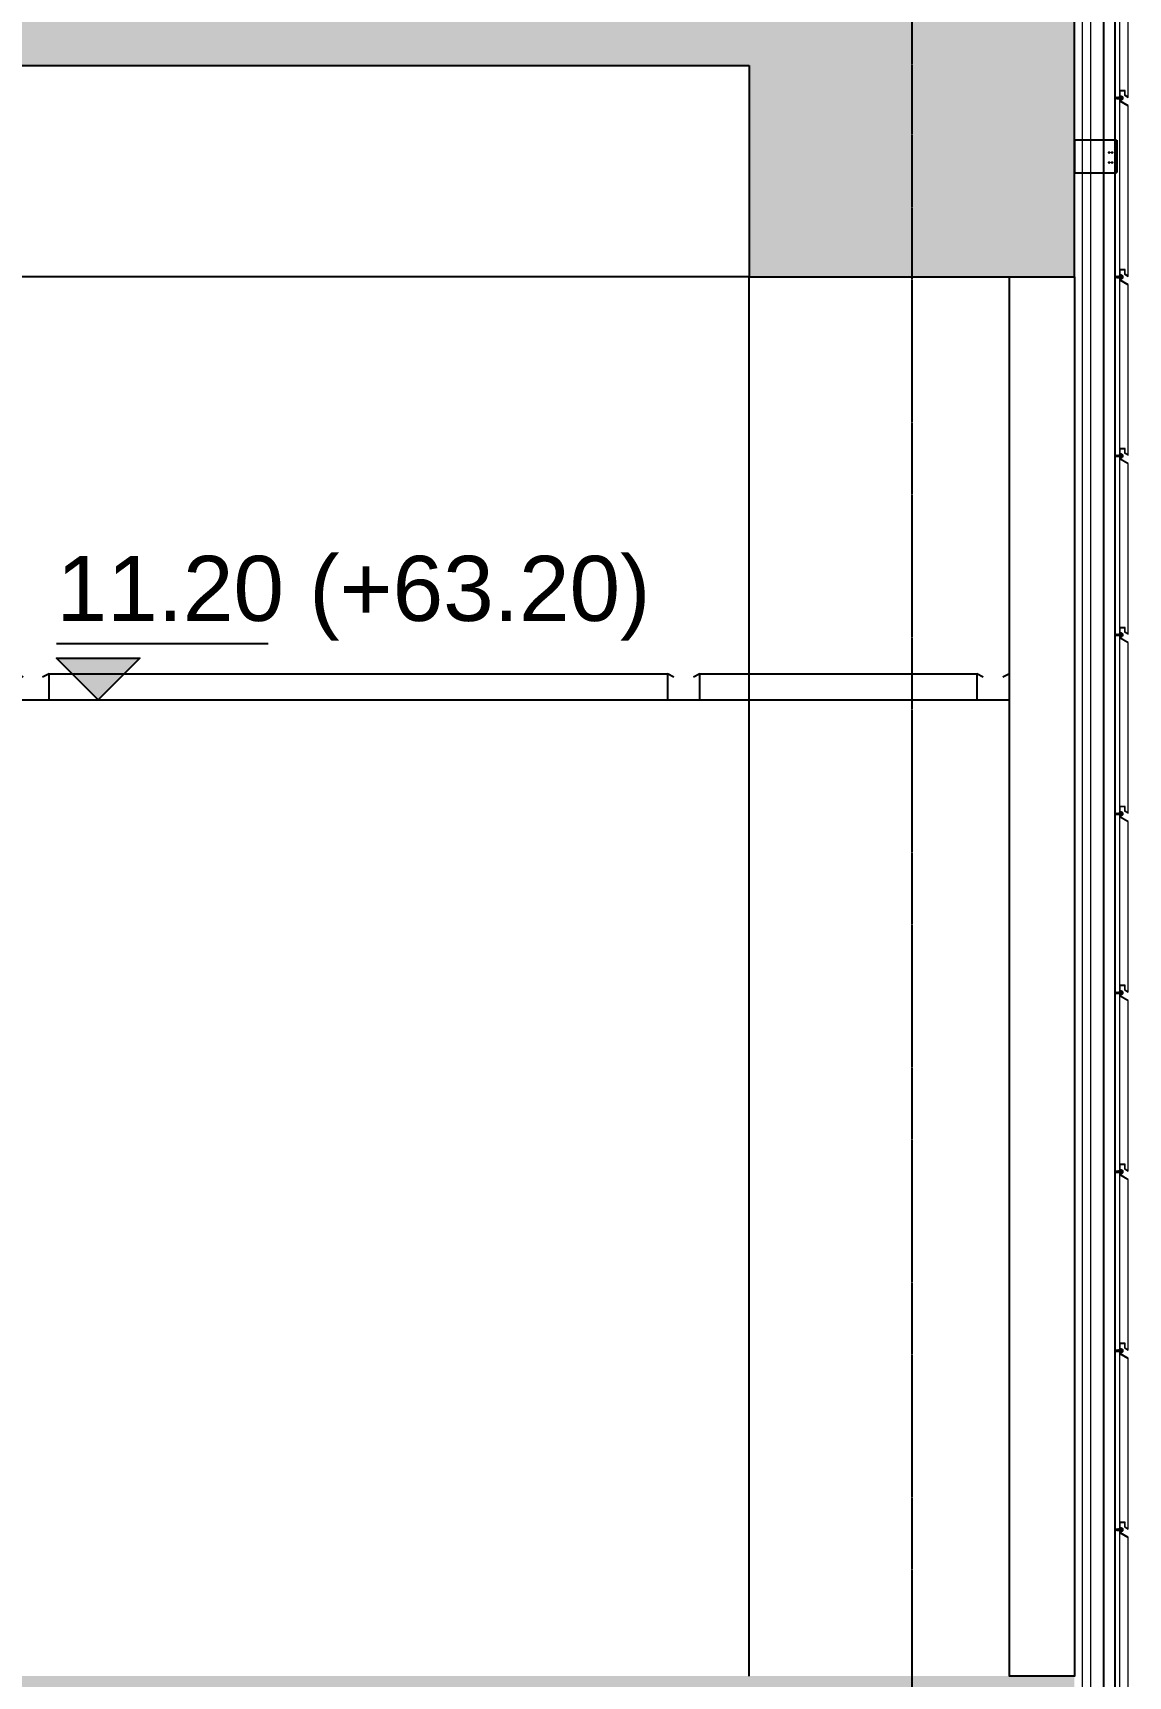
# Model space of a CAD drawing. Header units: centimetres. Extents: x -678439 to 71514, y -426864 to 8594.
# Drawn here: x 68126 to 68462, y 6030 to 6535 of the extents above; entities that cross this region are included whole.
import ezdxf

# ---------------------------------------------------------------- set-up
doc = ezdxf.new("R2010")
doc.units = ezdxf.units.CM
doc.header["$LTSCALE"] = 0.01
doc.header["$MEASUREMENT"] = 0
doc.linetypes.add('$0$CENTER', pattern=[50.8, 31.75, -6.35, 6.35, -6.35])
doc.linetypes.add('HIDDEN2', pattern=[0.1875, 0.125, -0.0625])
doc.layers.get('0').update_dxf_attribs({"lineweight": 0})
for name, color, linetype in [('$0$V-0_Axis', 8, '$0$CENTER'), ('AR-02', 152, 'Continuous'), ('GOR2', 152, 'Continuous'), ('IZ1', 9, 'HIDDEN2'), ('METAL', 122, 'Continuous'), ('V-0_Elevation_015', 103, 'Continuous'), ('V-0_Hatch_Concrete', 252, 'Continuous'), ('V-0_Notation_Level_500', 2, 'Continuous'), ('V-2_Column', 160, 'Continuous'), ('V-2_Wall', 4, 'Continuous')]:
    doc.layers.add(name, color=color, linetype=linetype)
for name, color, linetype, lineweight in [('AG-Insulation_Heat_Rockwool', 95, 'BATTING', 13), ('LIBERTA200', 213, 'Continuous', 18), ('Y-GORUNUS COK INCE', 9, 'Continuous', 5)]:
    doc.layers.add(name, color=color, linetype=linetype, lineweight=lineweight)
doc.styles.add('VIVA_100', font='arial.ttf', dxfattribs={"height": 20})
doc.linetypes.add('BATTING', pattern='A,0.0001,-0.1,[134,ltypeshp.shx,S=0.1,R=0,X=-0.1,Y=0],-0.2,[134,ltypeshp.shx,S=0.1,R=180,X=0.1,Y=0],-0.1', length=0.4001)

# ---------------------------------------------------------------- blocks, each defined once
blk = doc.blocks.new('*U289')
blk.add_hatch(color=256).paths.add_polyline_path([(12.79, 12.79), (-12.79, 12.79), (0, 0)])
for p, q in [((-12.79, 17.36), (52.21, 17.36)), ((0, 0), (50.38, 0))]:
    blk.add_line(p, q)
blk.add_lwpolyline([(0, 0), (-12.79, 12.79), (12.79, 12.79)], close=True)
at = {"style": 'VIVA_100'}
blk.add_attdef('%%P0.00', (-12.79, 24.28), '', height=20, dxfattribs=at)
blk = doc.blocks.new('kot-a-a')
at = {"layer": 'V-0_Notation_Level_500', "transparency": 33554687}
blk.add_blockref('*U289', (12865.16, 6320), dxfattribs=at).add_auto_attribs({'%%P0.00': '11.20 (+63.20)'})
blk = doc.blocks.new('VIDA1')
for p, q in [((-7, 3), (-7, 4)), ((7, 4), (-7, 4)), ((-7, 0), (-7, 3)), ((7, 3), (-7, 3)), ((-2.4, 0), (-7, 0)), ((-5.6, 4), (-5.6, 4.5)), ((5.6, 4.5), (-5.6, 4.5)), ((-3.4, 7.5), (-4.6, 7.2)), ((-4.6, 4.5), (-4.6, 7.2)), ((3.4, 7.5), (-3.4, 7.5)), ((-2.3, 7.1), (-3.2, 7.5)), ((-2.4, -2.5), (-2.4, 3)), ((-2.3, 7.1), (-1.7, 7.5)), ((-2.3, 7.1), (-2.3, 4.5)), ((-1.8, -0.7), (-1.8, 2.7)), ((-1.1, -0.7), (-1.1, 2.7)), ((-0.4, -0.7), (-0.4, 2.7)), ((0.3, -0.7), (0.3, 2.7)), ((1, -0.7), (1, 2.7)), ((2.3, 7.1), (1.7, 7.5)), ((1.7, -0.7), (1.7, 2.7)), ((2.3, 7.1), (3.2, 7.5)), ((2.3, 7.1), (2.3, 4.5)), ((2.4, -1.6), (2.4, 3)), ((7, 0), (2.4, 0)), ((3.4, 7.5), (4.6, 7.2)), ((4.6, 4.5), (4.6, 7.2)), ((5.6, 4), (5.6, 4.5)), ((7, 3), (7, 4)), ((7, 0), (7, 3)), ((3.4, -1.5), (-3.4, -3.5)), ((2.4, -2.5), (-3.4, -3.5)), ((-3.4, -3.5), (-2.4, -2.5)), ((3.4, -3.5), (-3.4, -5.5)), ((2.4, -4.5), (-3.4, -5.5)), ((-3.4, -5.5), (-2.4, -4.5)), ((3.4, -5.5), (-3.4, -7.5)), ((2.4, -6.5), (-3.4, -7.5)), ((-3.4, -7.5), (-2.4, -6.5)), ((3.4, -7.5), (-3.4, -9.5)), ((2.4, -8.5), (-3.4, -9.5)), ((-3.4, -9.5), (-2.4, -8.5)), ((3.4, -9.5), (-3.4, -11.5)), ((2.4, -10.5), (-3.4, -11.5)), ((-3.4, -11.5), (-2.4, -10.5)), ((-2.4, -2.5), (3.4, -1.5)), ((-2.4, -4.5), (-2.4, -3.3)), ((-2.4, -4.5), (3.4, -3.5)), ((-2.4, -6.5), (-2.4, -5.3)), ((-2.4, -6.5), (3.4, -5.5)), ((-2.4, -8.5), (-2.4, -7.3)), ((-2.4, -8.5), (3.4, -7.5)), ((-2.4, -10.5), (-2.4, -9.3)), ((-2.4, -10.5), (3.4, -9.5)), ((-1.9, -14.9), (-1.9, -11.6)), ((0, -16), (-1.9, -14.9)), ((-1.4, -12.5), (0.3, -11.8)), ((0, -16), (-1.4, -12.5)), ((0, -16), (1.9, -14.9)), ((1.6, -15.1), (0.3, -11.8)), ((1.9, -14.9), (1.9, -10.5)), ((3.4, -1.5), (2.4, -2.5)), ((2.4, -3.3), (2.4, -2.5)), ((3.4, -3.5), (2.4, -4.5)), ((2.4, -5.6), (2.4, -4.5)), ((3.4, -5.5), (2.4, -6.5)), ((2.4, -7.6), (2.4, -6.5)), ((3.4, -7.5), (2.4, -8.5)), ((2.4, -9.6), (2.4, -8.5)), ((3.4, -9.5), (2.4, -10.5))]:
    blk.add_line(p, q)

msp = doc.modelspace()

# ---------------------------------------------------------------- hatches: boundary and pattern name
at = {"layer": 'V-0_Hatch_Concrete', "transparency": 33554534}
h = msp.add_hatch(color=256, dxfattribs=at)
h.dxf.hatch_style = 1
h.paths.add_polyline_path([(68445.71, 6030), (61095.72, 6030), (61095.72, 6005), (60008.51, 6005), (60008.51, 6041.33), (60433.83, 6285), (60523.83, 6285), (60934.01, 6525), (60951.1, 6535), (61095.72, 6535), (61095.71, 6460), (61175.71, 6460), (61175.71, 6535), (62465.71, 6535), (62465.71, 6460), (62565.71, 6460), (62565.71, 6535), (64145.71, 6535), (64145.71, 6460), (64245.71, 6460), (64245.71, 6550), (65825.71, 6550), (65825.71, 6460), (65925.71, 6460), (65925.71, 6550), (66665.71, 6550), (66665.71, 6460), (66765.71, 6460), (66765.71, 6525), (68345.71, 6525), (68345.71, 6460), (68445.71, 6460), (68445.71, 6680), (68425.71, 6680), (68425.71, 6545), (66765.71, 6545), (66765.71, 6570), (64145.71, 6570), (64145.71, 6555), (62515.71, 6555), (62465.71, 6555), (61001.01, 6555), (61001.01, 6570), (60971.01, 6570), (60971.01, 6560.31), (60941.01, 6560.31), (60941.01, 6543.13), (60911.01, 6543.13), (60911.01, 6525.94), (60881.01, 6525.94), (60881.01, 6508.75), (60851.01, 6508.75), (60851.01, 6491.56), (60821.01, 6491.56), (60821.01, 6474.38), (60791.01, 6474.38), (60791.01, 6457.19), (60761.01, 6457.19), (60761.01, 6440), (60731.01, 6440), (60731.01, 6422.81), (60701.01, 6422.81), (60701.01, 6405.63), (60671.01, 6405.63), (60671.01, 6388.44), (60641.01, 6388.44), (60641.01, 6371.25), (60611.01, 6371.25), (60611.01, 6354.06), (60581.01, 6354.06), (60581.01, 6336.88), (60551.01, 6336.88), (60551.01, 6319.69), (60521.01, 6319.69), (60521.01, 6302.5), (60401.01, 6302.5), (60401.01, 6285.31), (60371.01, 6285.31), (60371.01, 6268.13), (60341.01, 6268.13), (60341.01, 6250.94), (60311.01, 6250.94), (60311.01, 6233.75), (60281.01, 6233.75), (60281.01, 6216.56), (60251.01, 6216.56), (60251.01, 6199.38), (60221.01, 6199.38), (60221.01, 6182.19), (60191.01, 6182.19), (60191.01, 6165), (60161.01, 6165), (60161.01, 6147.81), (60131.01, 6147.81), (60131.01, 6130.63), (60101.01, 6130.63), (60101.01, 6113.44), (60071.01, 6113.44), (60071.01, 6096.25), (60041.01, 6096.25), (60041.01, 6079.06), (60011.01, 6079.06), (60011.01, 6061.88), (59981.01, 6061.88), (59981.01, 6044.69), (59951.01, 6044.69), (59951.01, 6005), (59652.61, 6005), (59652.61, 5985), (60406.22, 5985), (60406.22, 5920), (60486.22, 5920), (60486.22, 5985), (60795.68, 5985), (60795.68, 5920), (60875.68, 5920), (60875.68, 5985), (61095.71, 5985), (61095.72, 5940), (61195.72, 5940), (61195.72, 6015), (62465.71, 6015), (62465.71, 5940), (62565.71, 5940), (62565.71, 6015), (64145.71, 6015), (64145.71, 5940), (64245.71, 5940), (64245.71, 6015), (65825.71, 6015), (65825.71, 5940), (65925.71, 5940), (65925.71, 6015), (66665.71, 6015), (66665.71, 5940), (66765.71, 5940), (66765.71, 6015), (68345.71, 6015), (68345.71, 5940), (68445.71, 5940)])

# ---------------------------------------------------------------- linework, layer by layer
at = {"layer": '$0$V-0_Axis'}
msp.add_line((68395.71, 8337.49), (68395.71, 1410), dxfattribs=at)
at = {"layer": 'AG-Insulation_Heat_Rockwool', "ltscale": 0.6}
msp.add_line((68448.21, 5883.5), (68448.21, 6680), dxfattribs=at)
at = {"layer": 'AG-Insulation_Heat_Rockwool', "linetype": 'Continuous', "ltscale": 0.6}
msp.add_line((68450.71, 5880), (68450.71, 6680), dxfattribs=at)
at = {"layer": 'AR-02'}
for p, q in [((68130.61, 6338), (68320.61, 6338)), ((68330.61, 6338), (68415.71, 6338)), ((68130.61, 6330), (68320.61, 6330)), ((68330.61, 6330), (68415.71, 6330))]:
    msp.add_line(p, q, dxfattribs=at)
at = {"layer": 'GOR2'}
for p, q in [((68454.71, 5884.1, 0), (68454.71, 6676.5, 0)), ((68458.21, 5884.1, 0), (68458.21, 6676.5, 0))]:
    msp.add_line(p, q, dxfattribs=at)
at = {"layer": 'GOR2', "elevation": 0}
msp.add_lwpolyline([(68458.21, 6502), (68445.71, 6502), (68445.71, 6492), (68458.21, 6492)], dxfattribs=at)
at = {"layer": 'GOR2'}
for centre in [(68456.36, 6495.13, 0), (68456.37, 6498.21, 0), (68457.34, 6498.21, 0), (68457.34, 6495.13, 0)]:
    msp.add_circle(centre, 0.16, dxfattribs=at)
at = {"layer": 'IZ1'}
for p, q in [((68458.21, 6502, 0), (68458.71, 6502, 0)), ((68458.71, 6502, 0), (68458.71, 6492, 0)), ((68458.71, 6492, 0), (68458.21, 6492))]:
    msp.add_line(p, q, dxfattribs=at)
at = {"layer": 'LIBERTA200', "color": 9}
msp.add_line((68459.71, 5884.1, 0), (68459.71, 6669.05, 0), dxfattribs=at)
at = {"layer": 'LIBERTA200', "elevation": 0}
for points in [[(68461.26, 6571), (68461.26, 6572.3), (68459.71, 6572.3), (68459.71, 6569.05), (68462.11, 6567.61), (68462.11, 6515.34), (68461.15, 6515.92), (68461.15, 6517.16), (68461.05, 6517.16), (68461.05, 6515.86), (68462.21, 6515.17), (68462.21, 6567.67), (68459.81, 6569.11), (68459.81, 6572.2), (68461.16, 6572.2), (68461.16, 6571)], [(68461.26, 6516), (68461.26, 6517.3), (68459.71, 6517.3), (68459.71, 6514.05), (68462.11, 6512.61), (68462.11, 6460.34), (68461.15, 6460.92), (68461.15, 6462.16), (68461.05, 6462.16), (68461.05, 6460.86), (68462.21, 6460.17), (68462.21, 6512.67), (68459.81, 6514.11), (68459.81, 6517.2), (68461.16, 6517.2), (68461.16, 6516)], [(68461.26, 6461), (68461.26, 6462.3), (68459.71, 6462.3), (68459.71, 6459.05), (68462.11, 6457.61), (68462.11, 6405.34), (68461.15, 6405.92), (68461.15, 6407.16), (68461.05, 6407.16), (68461.05, 6405.86), (68462.21, 6405.17), (68462.21, 6457.67), (68459.81, 6459.11), (68459.81, 6462.2), (68461.16, 6462.2), (68461.16, 6461)], [(68461.26, 6406), (68461.26, 6407.3), (68459.71, 6407.3), (68459.71, 6404.05), (68462.11, 6402.61), (68462.11, 6350.34), (68461.15, 6350.92), (68461.15, 6352.16), (68461.05, 6352.16), (68461.05, 6350.86), (68462.21, 6350.17), (68462.21, 6402.67), (68459.81, 6404.11), (68459.81, 6407.2), (68461.16, 6407.2), (68461.16, 6406)], [(68461.26, 6351), (68461.26, 6352.3), (68459.71, 6352.3), (68459.71, 6349.05), (68462.11, 6347.61), (68462.11, 6295.34), (68461.15, 6295.92), (68461.15, 6297.16), (68461.05, 6297.16), (68461.05, 6295.86), (68462.21, 6295.17), (68462.21, 6347.67), (68459.81, 6349.11), (68459.81, 6352.2), (68461.16, 6352.2), (68461.16, 6351)], [(68461.26, 6296), (68461.26, 6297.3), (68459.71, 6297.3), (68459.71, 6294.05), (68462.11, 6292.61), (68462.11, 6240.34), (68461.15, 6240.92), (68461.15, 6242.16), (68461.05, 6242.16), (68461.05, 6240.86), (68462.21, 6240.17), (68462.21, 6292.67), (68459.81, 6294.11), (68459.81, 6297.2), (68461.16, 6297.2), (68461.16, 6296)], [(68461.26, 6241), (68461.26, 6242.3), (68459.71, 6242.3), (68459.71, 6239.05), (68462.11, 6237.61), (68462.11, 6185.34), (68461.15, 6185.92), (68461.15, 6187.16), (68461.05, 6187.16), (68461.05, 6185.86), (68462.21, 6185.17), (68462.21, 6237.67), (68459.81, 6239.11), (68459.81, 6242.2), (68461.16, 6242.2), (68461.16, 6241)], [(68461.26, 6186), (68461.26, 6187.3), (68459.71, 6187.3), (68459.71, 6184.05), (68462.11, 6182.61), (68462.11, 6130.34), (68461.15, 6130.92), (68461.15, 6132.16), (68461.05, 6132.16), (68461.05, 6130.86), (68462.21, 6130.17), (68462.21, 6182.67), (68459.81, 6184.11), (68459.81, 6187.2), (68461.16, 6187.2), (68461.16, 6186)], [(68461.26, 6131), (68461.26, 6132.3), (68459.71, 6132.3), (68459.71, 6129.05), (68462.11, 6127.61), (68462.11, 6075.34), (68461.15, 6075.92), (68461.15, 6077.16), (68461.05, 6077.16), (68461.05, 6075.86), (68462.21, 6075.17), (68462.21, 6127.67), (68459.81, 6129.11), (68459.81, 6132.2), (68461.16, 6132.2), (68461.16, 6131)], [(68461.26, 6076), (68461.26, 6077.3), (68459.71, 6077.3), (68459.71, 6074.05), (68462.11, 6072.61), (68462.11, 6020.34), (68461.15, 6020.92), (68461.15, 6022.16), (68461.05, 6022.16), (68461.05, 6020.86), (68462.21, 6020.17), (68462.21, 6072.67), (68459.81, 6074.11), (68459.81, 6077.2), (68461.16, 6077.2), (68461.16, 6076)]]:
    msp.add_lwpolyline(points, close=True, dxfattribs=at)
at = {"layer": 'METAL'}
for points in [[(68122.61, 6337), (68120.61, 6338), (68120.61, 6330), (68130.61, 6330), (68130.61, 6338), (68128.61, 6337)], [(68322.61, 6337), (68320.61, 6338), (68320.61, 6330), (68330.61, 6330), (68330.61, 6338), (68328.61, 6337)], [(68417.71, 6337), (68415.71, 6338), (68415.71, 6330), (68425.71, 6330), (68425.71, 6338), (68423.71, 6337)]]:
    msp.add_lwpolyline(points, dxfattribs=at)
at = {"layer": 'V-0_Elevation_015', "ltscale": 0.3}
msp.add_line((68345.71, 6030), (68345.71, 6460), dxfattribs=at)
msp.add_lwpolyline([(68345.71, 6460), (67995.71, 6460), (67995.71, 6490), (67115.71, 6490), (67115.71, 6460), (66765.71, 6460)], dxfattribs=at)
at = {"layer": 'V-2_Column', "ltscale": 200, "transparency": 33554687}
for p, q in [((68445.71, 6460), (68445.71, 6680)), ((66765.71, 6525), (68345.71, 6525)), ((68345.71, 6525), (68345.71, 6460)), ((68345.71, 6460), (68445.71, 6460))]:
    msp.add_line(p, q, dxfattribs=at)
at = {"layer": 'V-2_Wall', "ltscale": 0.3, "transparency": 33554687}
msp.add_lwpolyline([(68445.71, 6460), (68445.71, 6030), (68425.71, 6030), (68425.71, 6460)], close=True, dxfattribs=at)

# ---------------------------------------------------------------- block references
at = {"layer": 'V-0_Notation_Level_500'}
msp.add_blockref('kot-a-a', (55280.52, 10), dxfattribs=at)
at = {"layer": 'Y-GORUNUS COK INCE', "xscale": -0.1, "yscale": 0.1, "zscale": 0.1, "rotation": 270}
for p in [(68459.81, 6515, 0), (68459.81, 6460, 0), (68459.81, 6405, 0), (68459.81, 6350, 0), (68459.81, 6295, 0), (68459.81, 6240, 0), (68459.81, 6185, 0), (68459.81, 6130, 0), (68459.81, 6075, 0)]:
    msp.add_blockref('VIDA1', p, dxfattribs=at)

doc.saveas('drawing.dxf')
